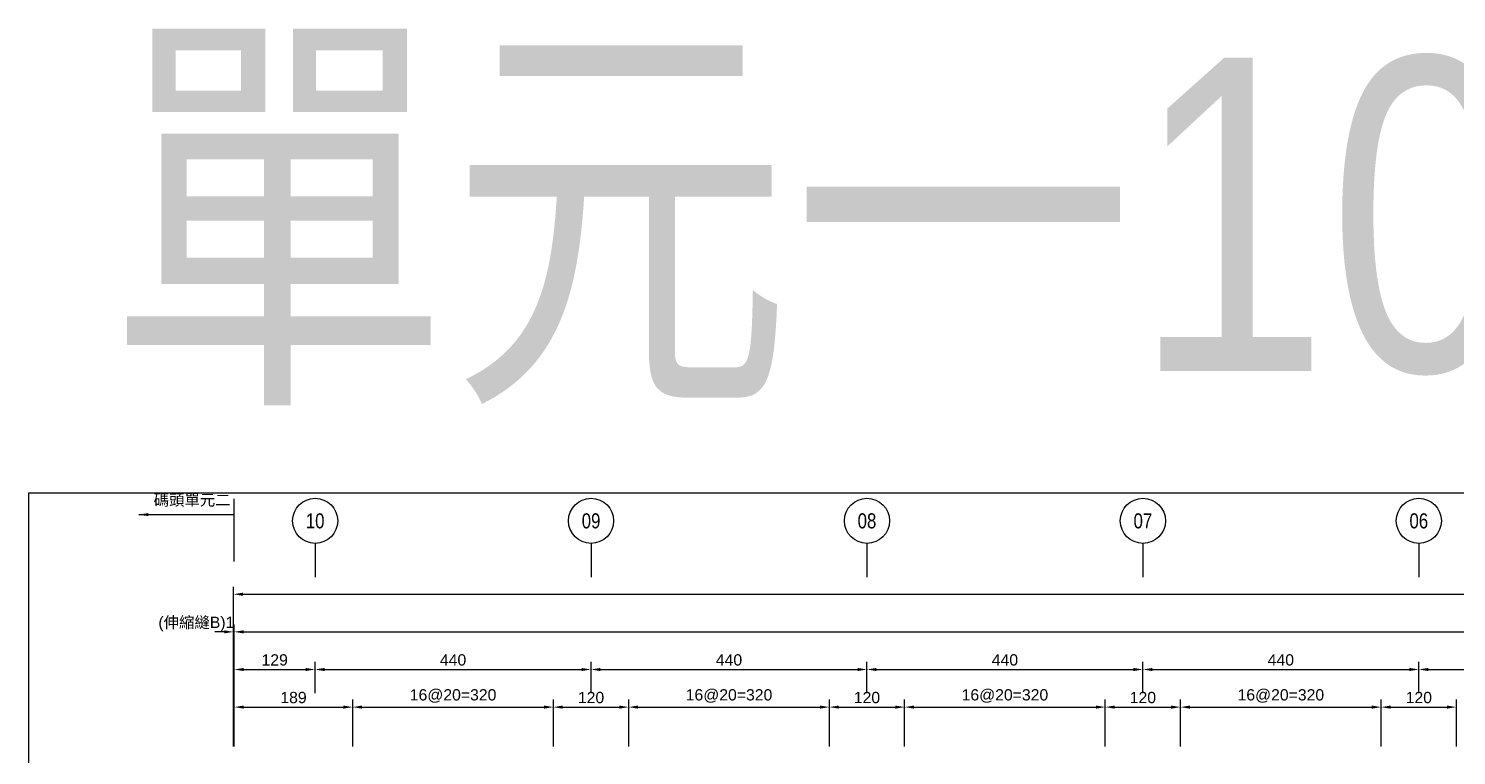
# Model space of a CAD drawing. Header units: millimetres. Extents: x 4668 to 40173, y -3560 to 14620.
# Drawn here: x 15978 to 18255, y -2321 to -1162 of the extents above; entities that cross this region are included whole.
import ezdxf
from ezdxf.enums import TextEntityAlignment as Align

# ---------------------------------------------------------------- set-up
doc = ezdxf.new("R2010")
doc.units = ezdxf.units.MM
for name, color, linetype in [('HB_DIM', 1, 'Continuous'), ('HB_SYMBOLS', 7, 'Continuous'), ('底圖', 7, 'Continuous')]:
    doc.layers.add(name, color=color, linetype=linetype)
doc.styles.get("Standard").update_dxf_attribs({"font": 'arial.ttf'})
doc.dimstyles.new('60', dxfattribs={"dimscale": 6, "dimtxt": 3, "dimasz": 2.5, "dimexe": 2, "dimexo": 2, "dimgap": 1, "dimtad": 1, "dimdec": 0, "dimdsep": 46, "dimtxsty": 'Standard', "dimcen": 0, "dimclrd": 1, "dimclre": 1, "dimclrt": 2, "dimadec": 0, "dimazin": 0, "dimtfac": 1, "dimtdec": 0, "dimtix": 1, "dimtmove": 2, "dimatfit": 3, "dimfxl": 1, "dimtolj": 1, "dimtzin": 0, "dimarcsym": 0})

# ---------------------------------------------------------------- blocks, each defined once
blk = doc.blocks.new('*D397')
at = {"layer": 'Defpoints', "color": 0}
for p in [(17254.7, -2243.6), (16934.7, -2318.6), (17254.7, -2318.6)]:
    blk.add_point(p, dxfattribs=at)
at = {"layer": 'HB_DIM', "color": 1, "lineweight": -2}
for p, q in [((16934.7, -2306.6), (16934.7, -2231.6)), ((16949.7, -2243.6), (17239.7, -2243.6)), ((17254.7, -2306.6), (17254.7, -2231.6))]:
    blk.add_line(p, q, dxfattribs=at)
at = {"layer": 'HB_DIM', "color": 1}
for points in [[(16949.7, -2241.1), (16949.7, -2246.1), (16934.7, -2243.6)], [(17239.7, -2246.1), (17239.7, -2241.1), (17254.7, -2243.6)]]:
    blk.add_solid(points, dxfattribs=at)
at = {"layer": 'HB_DIM', "color": 2, "insert": (17094.7, -2225.8), "char_height": 18, "attachment_point": 5}
blk.add_mtext('\\A1;16@20=320', dxfattribs=at)
blk = doc.blocks.new('*D398')
at = {"layer": 'Defpoints', "color": 0}
for p in [(20502.7, -2123.6), (20502.7, -2171.6), (16305.7, -2248.6)]:
    blk.add_point(p, dxfattribs=at)
at = {"layer": 'HB_DIM', "color": 1, "lineweight": -2}
for p, q in [((16305.7, -2236.6), (16305.7, -2111.6)), ((20502.7, -2159.6), (20502.7, -2111.6)), ((16320.7, -2123.6), (20487.7, -2123.6))]:
    blk.add_line(p, q, dxfattribs=at)
at = {"layer": 'HB_DIM', "color": 1}
for points in [[(16320.7, -2121.1), (16320.7, -2126.1), (16305.7, -2123.6)], [(20487.7, -2126.1), (20487.7, -2121.1), (20502.7, -2123.6)]]:
    blk.add_solid(points, dxfattribs=at)
at = {"layer": 'HB_DIM', "color": 2, "insert": (18404.2, -2108.4), "char_height": 18, "attachment_point": 5}
blk.add_mtext('\\A1;4197', dxfattribs=at)
blk = doc.blocks.new('*D399')
at = {"layer": 'Defpoints', "color": 0}
for p in [(20504.7, -2063.6), (20504.7, -2111.6), (16304.7, -2188.6)]:
    blk.add_point(p, dxfattribs=at)
at = {"layer": 'HB_DIM', "color": 1, "lineweight": -2}
for p, q in [((16304.7, -2176.6), (16304.7, -2051.6)), ((16319.7, -2063.6), (20489.7, -2063.6)), ((20504.7, -2099.6), (20504.7, -2051.6))]:
    blk.add_line(p, q, dxfattribs=at)
at = {"layer": 'HB_DIM', "color": 1}
for points in [[(16319.7, -2061.1), (16319.7, -2066.1), (16304.7, -2063.6)], [(20489.7, -2066.1), (20489.7, -2061.1), (20504.7, -2063.6)]]:
    blk.add_solid(points, dxfattribs=at)
at = {"layer": 'HB_DIM', "color": 2, "insert": (18404.7, -2048.4), "char_height": 18, "attachment_point": 5}
blk.add_mtext('\\A1;4200', dxfattribs=at)
blk = doc.blocks.new('*D400')
at = {"layer": 'Defpoints', "color": 0}
for p in [(17314.7, -2183.6), (16874.7, -2233.6), (17314.7, -2233.6)]:
    blk.add_point(p, dxfattribs=at)
at = {"layer": 'HB_DIM', "color": 1, "lineweight": -2}
for p, q in [((16874.7, -2221.6), (16874.7, -2171.6)), ((16889.7, -2183.6), (17299.7, -2183.6)), ((17314.7, -2221.6), (17314.7, -2171.6))]:
    blk.add_line(p, q, dxfattribs=at)
at = {"layer": 'HB_DIM', "color": 1}
for points in [[(16889.7, -2181.1), (16889.7, -2186.1), (16874.7, -2183.6)], [(17299.7, -2186.1), (17299.7, -2181.1), (17314.7, -2183.6)]]:
    blk.add_solid(points, dxfattribs=at)
at = {"layer": 'HB_DIM', "color": 2, "insert": (17094.7, -2168.4), "char_height": 18, "attachment_point": 5}
blk.add_mtext('\\A1;440', dxfattribs=at)
blk = doc.blocks.new('*D401')
at = {"layer": 'Defpoints', "color": 0}
for p in [(16434.7, -2183.6), (16434.7, -2233.6), (16305.7, -2318.6)]:
    blk.add_point(p, dxfattribs=at)
at = {"layer": 'HB_DIM', "color": 1, "lineweight": -2}
for p, q in [((16305.7, -2306.6), (16305.7, -2171.6)), ((16320.7, -2183.6), (16419.7, -2183.6)), ((16434.7, -2221.6), (16434.7, -2171.6))]:
    blk.add_line(p, q, dxfattribs=at)
at = {"layer": 'HB_DIM', "color": 1}
for points in [[(16320.7, -2181.1), (16320.7, -2186.1), (16305.7, -2183.6)], [(16419.7, -2186.1), (16419.7, -2181.1), (16434.7, -2183.6)]]:
    blk.add_solid(points, dxfattribs=at)
at = {"layer": 'HB_DIM', "color": 2, "insert": (16370.2, -2168.4), "char_height": 18, "attachment_point": 5}
blk.add_mtext('\\A1;129', dxfattribs=at)
blk = doc.blocks.new('*D402')
at = {"layer": 'Defpoints', "color": 0}
for p in [(16304.7, -2123.6), (16304.7, -2318.6), (16305.7, -2318.6)]:
    blk.add_point(p, dxfattribs=at)
at = {"layer": 'HB_DIM', "color": 1, "lineweight": -2}
for p, q in [((16304.7, -2306.6), (16304.7, -2111.6)), ((16305.7, -2306.6), (16305.7, -2111.6)), ((16289.7, -2123.6), (16274.7, -2123.6)), ((16305.7, -2123.6), (16304.7, -2123.6)), ((16320.7, -2123.6), (16335.7, -2123.6))]:
    blk.add_line(p, q, dxfattribs=at)
at = {"layer": 'HB_DIM', "color": 1}
for points in [[(16289.7, -2126.1), (16289.7, -2121.1), (16304.7, -2123.6)], [(16320.7, -2121.1), (16320.7, -2126.1), (16305.7, -2123.6)]]:
    blk.add_solid(points, dxfattribs=at)
at = {"layer": 'HB_DIM', "color": 2, "insert": (16245.3, -2111.1), "char_height": 18, "attachment_point": 5}
blk.add_mtext('\\A1;(伸縮縫B)1', dxfattribs=at)
blk = doc.blocks.new('*D403')
at = {"layer": 'Defpoints', "color": 0}
for p in [(16874.7, -2183.6), (16434.7, -2233.6), (16874.7, -2233.6)]:
    blk.add_point(p, dxfattribs=at)
at = {"layer": 'HB_DIM', "color": 1, "lineweight": -2}
for p, q in [((16434.7, -2221.6), (16434.7, -2171.6)), ((16449.7, -2183.6), (16859.7, -2183.6)), ((16874.7, -2221.6), (16874.7, -2171.6))]:
    blk.add_line(p, q, dxfattribs=at)
at = {"layer": 'HB_DIM', "color": 1}
for points in [[(16449.7, -2181.1), (16449.7, -2186.1), (16434.7, -2183.6)], [(16859.7, -2186.1), (16859.7, -2181.1), (16874.7, -2183.6)]]:
    blk.add_solid(points, dxfattribs=at)
at = {"layer": 'HB_DIM', "color": 2, "insert": (16654.7, -2168.4), "char_height": 18, "attachment_point": 5}
blk.add_mtext('\\A1;440', dxfattribs=at)
blk = doc.blocks.new('*D404')
at = {"layer": 'Defpoints', "color": 0}
for p in [(16494.7, -2243.6), (16305.7, -2318.6), (16494.7, -2318.6)]:
    blk.add_point(p, dxfattribs=at)
at = {"layer": 'HB_DIM', "color": 1, "lineweight": -2}
for p, q in [((16305.7, -2306.6), (16305.7, -2231.6)), ((16320.7, -2243.6), (16479.7, -2243.6)), ((16494.7, -2306.6), (16494.7, -2231.6))]:
    blk.add_line(p, q, dxfattribs=at)
at = {"layer": 'HB_DIM', "color": 1}
for points in [[(16320.7, -2241.1), (16320.7, -2246.1), (16305.7, -2243.6)], [(16479.7, -2246.1), (16479.7, -2241.1), (16494.7, -2243.6)]]:
    blk.add_solid(points, dxfattribs=at)
at = {"layer": 'HB_DIM', "color": 2, "insert": (16400.2, -2228.4), "char_height": 18, "attachment_point": 5}
blk.add_mtext('\\A1;189', dxfattribs=at)
blk = doc.blocks.new('*D408')
at = {"layer": 'Defpoints', "color": 0}
for p in [(16934.7, -2243.6), (16814.7, -2318.6), (16934.7, -2318.6)]:
    blk.add_point(p, dxfattribs=at)
at = {"layer": 'HB_DIM', "color": 1, "lineweight": -2}
for p, q in [((16814.7, -2306.6), (16814.7, -2231.6)), ((16829.7, -2243.6), (16919.7, -2243.6)), ((16934.7, -2306.6), (16934.7, -2231.6))]:
    blk.add_line(p, q, dxfattribs=at)
at = {"layer": 'HB_DIM', "color": 1}
for points in [[(16829.7, -2241.1), (16829.7, -2246.1), (16814.7, -2243.6)], [(16919.7, -2246.1), (16919.7, -2241.1), (16934.7, -2243.6)]]:
    blk.add_solid(points, dxfattribs=at)
at = {"layer": 'HB_DIM', "color": 2, "insert": (16874.7, -2228.4), "char_height": 18, "attachment_point": 5}
blk.add_mtext('\\A1;120', dxfattribs=at)
blk = doc.blocks.new('*D409')
at = {"layer": 'Defpoints', "color": 0}
for p in [(16814.7, -2243.6), (16494.7, -2318.6), (16814.7, -2318.6)]:
    blk.add_point(p, dxfattribs=at)
at = {"layer": 'HB_DIM', "color": 1, "lineweight": -2}
for p, q in [((16494.7, -2306.6), (16494.7, -2231.6)), ((16509.7, -2243.6), (16799.7, -2243.6)), ((16814.7, -2306.6), (16814.7, -2231.6))]:
    blk.add_line(p, q, dxfattribs=at)
at = {"layer": 'HB_DIM', "color": 1}
for points in [[(16509.7, -2241.1), (16509.7, -2246.1), (16494.7, -2243.6)], [(16799.7, -2246.1), (16799.7, -2241.1), (16814.7, -2243.6)]]:
    blk.add_solid(points, dxfattribs=at)
at = {"layer": 'HB_DIM', "color": 2, "insert": (16654.7, -2225.8), "char_height": 18, "attachment_point": 5}
blk.add_mtext('\\A1;16@20=320', dxfattribs=at)
blk = doc.blocks.new('gr_t')
at = {"layer": 'HB_SYMBOLS', "color": 4, "linetype": 'Continuous'}
blk.add_line((0, -6), (0, -15), dxfattribs=at)
blk.add_circle((0, 0), 6, dxfattribs=at)
at = {"layer": 'HB_SYMBOLS', "color": 4, "linetype": 'Continuous', "width": 0.8}
blk.add_attdef('A', text='', height=4.5, dxfattribs=at).set_placement((0, 0), align=Align.MIDDLE)
blk = doc.blocks.new('*D412')
at = {"layer": 'Defpoints', "color": 0}
for p in [(18194.7, -2183.6), (17754.7, -2233.6), (18194.7, -2233.6)]:
    blk.add_point(p, dxfattribs=at)
at = {"layer": 'HB_DIM', "color": 1, "lineweight": -2}
for p, q in [((17754.7, -2221.6), (17754.7, -2171.6)), ((17769.7, -2183.6), (18179.7, -2183.6)), ((18194.7, -2221.6), (18194.7, -2171.6))]:
    blk.add_line(p, q, dxfattribs=at)
at = {"layer": 'HB_DIM', "color": 1}
for points in [[(17769.7, -2181.1), (17769.7, -2186.1), (17754.7, -2183.6)], [(18179.7, -2186.1), (18179.7, -2181.1), (18194.7, -2183.6)]]:
    blk.add_solid(points, dxfattribs=at)
at = {"layer": 'HB_DIM', "color": 2, "insert": (17974.7, -2168.4), "char_height": 18, "attachment_point": 5}
blk.add_mtext('\\A1;440', dxfattribs=at)
blk = doc.blocks.new('*D413')
at = {"layer": 'Defpoints', "color": 0}
for p in [(18254.7, -2243.6), (18134.7, -2318.6), (18254.7, -2318.6)]:
    blk.add_point(p, dxfattribs=at)
at = {"layer": 'HB_DIM', "color": 1, "lineweight": -2}
for p, q in [((18134.7, -2306.6), (18134.7, -2231.6)), ((18149.7, -2243.6), (18239.7, -2243.6)), ((18254.7, -2306.6), (18254.7, -2231.6))]:
    blk.add_line(p, q, dxfattribs=at)
at = {"layer": 'HB_DIM', "color": 1}
for points in [[(18149.7, -2241.1), (18149.7, -2246.1), (18134.7, -2243.6)], [(18239.7, -2246.1), (18239.7, -2241.1), (18254.7, -2243.6)]]:
    blk.add_solid(points, dxfattribs=at)
at = {"layer": 'HB_DIM', "color": 2, "insert": (18194.7, -2228.4), "char_height": 18, "attachment_point": 5}
blk.add_mtext('\\A1;120', dxfattribs=at)
blk = doc.blocks.new('*D414')
at = {"layer": 'Defpoints', "color": 0}
for p in [(17754.7, -2183.6), (17314.7, -2233.6), (17754.7, -2233.6)]:
    blk.add_point(p, dxfattribs=at)
at = {"layer": 'HB_DIM', "color": 1, "lineweight": -2}
for p, q in [((17314.7, -2221.6), (17314.7, -2171.6)), ((17329.7, -2183.6), (17739.7, -2183.6)), ((17754.7, -2221.6), (17754.7, -2171.6))]:
    blk.add_line(p, q, dxfattribs=at)
at = {"layer": 'HB_DIM', "color": 1}
for points in [[(17329.7, -2181.1), (17329.7, -2186.1), (17314.7, -2183.6)], [(17739.7, -2186.1), (17739.7, -2181.1), (17754.7, -2183.6)]]:
    blk.add_solid(points, dxfattribs=at)
at = {"layer": 'HB_DIM', "color": 2, "insert": (17534.7, -2168.4), "char_height": 18, "attachment_point": 5}
blk.add_mtext('\\A1;440', dxfattribs=at)
blk = doc.blocks.new('*D415')
at = {"layer": 'Defpoints', "color": 0}
for p in [(17694.7, -2243.6), (17374.7, -2318.6), (17694.7, -2318.6)]:
    blk.add_point(p, dxfattribs=at)
at = {"layer": 'HB_DIM', "color": 1, "lineweight": -2}
for p, q in [((17374.7, -2306.6), (17374.7, -2231.6)), ((17389.7, -2243.6), (17679.7, -2243.6)), ((17694.7, -2306.6), (17694.7, -2231.6))]:
    blk.add_line(p, q, dxfattribs=at)
at = {"layer": 'HB_DIM', "color": 1}
for points in [[(17389.7, -2241.1), (17389.7, -2246.1), (17374.7, -2243.6)], [(17679.7, -2246.1), (17679.7, -2241.1), (17694.7, -2243.6)]]:
    blk.add_solid(points, dxfattribs=at)
at = {"layer": 'HB_DIM', "color": 2, "insert": (17534.7, -2225.8), "char_height": 18, "attachment_point": 5}
blk.add_mtext('\\A1;16@20=320', dxfattribs=at)
blk = doc.blocks.new('*D416')
at = {"layer": 'Defpoints', "color": 0}
for p in [(17374.7, -2243.6), (17254.7, -2318.6), (17374.7, -2318.6)]:
    blk.add_point(p, dxfattribs=at)
at = {"layer": 'HB_DIM', "color": 1, "lineweight": -2}
for p, q in [((17254.7, -2306.6), (17254.7, -2231.6)), ((17269.7, -2243.6), (17359.7, -2243.6)), ((17374.7, -2306.6), (17374.7, -2231.6))]:
    blk.add_line(p, q, dxfattribs=at)
at = {"layer": 'HB_DIM', "color": 1}
for points in [[(17269.7, -2241.1), (17269.7, -2246.1), (17254.7, -2243.6)], [(17359.7, -2246.1), (17359.7, -2241.1), (17374.7, -2243.6)]]:
    blk.add_solid(points, dxfattribs=at)
at = {"layer": 'HB_DIM', "color": 2, "insert": (17314.7, -2228.4), "char_height": 18, "attachment_point": 5}
blk.add_mtext('\\A1;120', dxfattribs=at)
blk = doc.blocks.new('*D417')
at = {"layer": 'Defpoints', "color": 0}
for p in [(17814.7, -2243.6), (17694.7, -2318.6), (17814.7, -2318.6)]:
    blk.add_point(p, dxfattribs=at)
at = {"layer": 'HB_DIM', "color": 1, "lineweight": -2}
for p, q in [((17694.7, -2306.6), (17694.7, -2231.6)), ((17709.7, -2243.6), (17799.7, -2243.6)), ((17814.7, -2306.6), (17814.7, -2231.6))]:
    blk.add_line(p, q, dxfattribs=at)
at = {"layer": 'HB_DIM', "color": 1}
for points in [[(17709.7, -2241.1), (17709.7, -2246.1), (17694.7, -2243.6)], [(17799.7, -2246.1), (17799.7, -2241.1), (17814.7, -2243.6)]]:
    blk.add_solid(points, dxfattribs=at)
at = {"layer": 'HB_DIM', "color": 2, "insert": (17754.7, -2228.4), "char_height": 18, "attachment_point": 5}
blk.add_mtext('\\A1;120', dxfattribs=at)
blk = doc.blocks.new('*D418')
at = {"layer": 'Defpoints', "color": 0}
for p in [(18134.7, -2243.6), (17814.7, -2318.6), (18134.7, -2318.6)]:
    blk.add_point(p, dxfattribs=at)
at = {"layer": 'HB_DIM', "color": 1, "lineweight": -2}
for p, q in [((17814.7, -2306.6), (17814.7, -2231.6)), ((17829.7, -2243.6), (18119.7, -2243.6)), ((18134.7, -2306.6), (18134.7, -2231.6))]:
    blk.add_line(p, q, dxfattribs=at)
at = {"layer": 'HB_DIM', "color": 1}
for points in [[(17829.7, -2241.1), (17829.7, -2246.1), (17814.7, -2243.6)], [(18119.7, -2246.1), (18119.7, -2241.1), (18134.7, -2243.6)]]:
    blk.add_solid(points, dxfattribs=at)
at = {"layer": 'HB_DIM', "color": 2, "insert": (17974.7, -2225.8), "char_height": 18, "attachment_point": 5}
blk.add_mtext('\\A1;16@20=320', dxfattribs=at)
blk = doc.blocks.new('*D419')
at = {"layer": 'Defpoints', "color": 0}
for p in [(18634.7, -2183.6), (18194.7, -2233.6), (18634.7, -2233.6)]:
    blk.add_point(p, dxfattribs=at)
at = {"layer": 'HB_DIM', "color": 1, "lineweight": -2}
for p, q in [((18194.7, -2221.6), (18194.7, -2171.6)), ((18209.7, -2183.6), (18619.7, -2183.6)), ((18634.7, -2221.6), (18634.7, -2171.6))]:
    blk.add_line(p, q, dxfattribs=at)
at = {"layer": 'HB_DIM', "color": 1}
for points in [[(18209.7, -2181.1), (18209.7, -2186.1), (18194.7, -2183.6)], [(18619.7, -2186.1), (18619.7, -2181.1), (18634.7, -2183.6)]]:
    blk.add_solid(points, dxfattribs=at)
at = {"layer": 'HB_DIM', "color": 2, "insert": (18414.7, -2168.4), "char_height": 18, "attachment_point": 5}
blk.add_mtext('\\A1;440', dxfattribs=at)

msp = doc.modelspace()

# ---------------------------------------------------------------- linework, layer by layer
at = {"layer": 'Defpoints', "color": 1, "linetype": 'Continuous'}
msp.add_lwpolyline([(20711.712, -2961.61), (20711.712, -1902.61), (15977.712, -1902.61), (15977.712, -2961.61)], dxfattribs=at)
at = {"layer": 'HB_DIM'}
msp.add_line((16305.712, -2011.617), (16305.712, -1911.617), dxfattribs=at)

# ---------------------------------------------------------------- block references
at = {"layer": '底圖'}
ref = msp.add_blockref('gr_t', (16434.712, -1946.551), dxfattribs=dict(at, xscale=6.000000000000001, yscale=6.000000000000001, zscale=6.000000000000001))
ref.add_attrib('A', '10', dxfattribs={"layer": 'HB_SYMBOLS', "color": 4, "linetype": 'Continuous', "height": 24, "rotation": 360, "width": 0.8}).set_placement((16434.712, -1946.551), align=Align.MIDDLE)
ref = msp.add_blockref('gr_t', (16874.712, -1946.551), dxfattribs=dict(at, xscale=6.000000000000001, yscale=6.000000000000001, zscale=6.000000000000001))
ref.add_attrib('A', '09', dxfattribs={"layer": 'HB_SYMBOLS', "color": 4, "linetype": 'Continuous', "height": 24, "rotation": 360, "width": 0.8}).set_placement((16874.712, -1946.551), align=Align.MIDDLE)
ref = msp.add_blockref('gr_t', (17314.712, -1946.551), dxfattribs=dict(at, xscale=6.000000000000001, yscale=6.000000000000001, zscale=6.000000000000001))
ref.add_attrib('A', '08', dxfattribs={"layer": 'HB_SYMBOLS', "color": 4, "linetype": 'Continuous', "height": 24, "rotation": 360, "width": 0.8}).set_placement((17314.712, -1946.551), align=Align.MIDDLE)
ref = msp.add_blockref('gr_t', (17754.712, -1946.551), dxfattribs=dict(at, xscale=6.000000000000001, yscale=6.000000000000001, zscale=6.000000000000001))
ref.add_attrib('A', '07', dxfattribs={"layer": 'HB_SYMBOLS', "color": 4, "linetype": 'Continuous', "height": 24, "rotation": 360, "width": 0.8}).set_placement((17754.712, -1946.551), align=Align.MIDDLE)
ref = msp.add_blockref('gr_t', (18194.712, -1946.551), dxfattribs=dict(at, xscale=6.000000000000001, yscale=6.000000000000001, zscale=6.000000000000001))
ref.add_attrib('A', '06', dxfattribs={"layer": 'HB_SYMBOLS', "color": 4, "linetype": 'Continuous', "height": 24, "rotation": 360, "width": 0.8}).set_placement((18194.712, -1946.551), align=Align.MIDDLE)

# ---------------------------------------------------------------- texts
at = {"layer": 'Defpoints', "color": 241, "linetype": 'Continuous', "true_color": 0xf7abae, "width": 0.8}
msp.add_text('單元一103', height=500, rotation=360, dxfattribs=at).set_placement((16103.192, -1707.812))
at = {"layer": 'HB_DIM', "color": 2, "insert": (16177.214, -1904.209), "char_height": 18, "attachment_point": 1}
msp.add_mtext('碼頭單元二 ', dxfattribs=at)

# ---------------------------------------------------------------- dimensions: what is measured, and where the dimension line sits
at = {"layer": 'HB_DIM'}
for base, p1, p2, picture, middle in [((20504.712, -2063.61), (16304.712, -2188.61), (20504.712, -2111.61), '*D399', (18404.712, -2048.421)), ((20502.712, -2123.61), (16305.712, -2248.61), (20502.712, -2171.61), '*D398', (18404.212, -2108.421))]:
    dim = msp.add_linear_dim(base=base, p1=p1, p2=p2, dimstyle='60', dxfattribs=at)
    dim.commit()
    dim.dimension.update_dxf_attribs({"geometry": picture, "text_midpoint": middle})
dim = msp.add_linear_dim(base=(16304.712, -2123.61), p1=(16305.712, -2318.61), p2=(16304.712, -2318.61), angle=0, text='(伸縮縫B)<>', dimstyle='60', dxfattribs=at)
dim.commit()
dim.dimension.update_dxf_attribs({"geometry": '*D402', "text_midpoint": (16245.277, -2111.11), "dimtype": 160})
for base, p1, p2, picture, middle in [((16434.712, -2183.61), (16305.712, -2318.61), (16434.712, -2233.61), '*D401', (16370.212, -2168.421)), ((16874.712, -2183.61), (16434.712, -2233.61), (16874.712, -2233.61), '*D403', (16654.712, -2168.421)), ((17314.712, -2183.61), (16874.712, -2233.61), (17314.712, -2233.61), '*D400', (17094.712, -2168.421)), ((17754.712, -2183.61), (17314.712, -2233.61), (17754.712, -2233.61), '*D414', (17534.712, -2168.421)), ((18194.712, -2183.61), (17754.712, -2233.61), (18194.712, -2233.61), '*D412', (17974.712, -2168.421)), ((18634.712, -2183.61), (18194.712, -2233.61), (18634.712, -2233.61), '*D419', (18414.712, -2168.421)), ((16494.712, -2243.61), (16305.712, -2318.61), (16494.712, -2318.61), '*D404', (16400.212, -2228.421)), ((16934.712, -2243.61), (16814.712, -2318.61), (16934.712, -2318.585), '*D408', (16874.712, -2228.421)), ((17374.712, -2243.61), (17254.712, -2318.61), (17374.712, -2318.585), '*D416', (17314.712, -2228.421)), ((17814.712, -2243.61), (17694.712, -2318.61), (17814.712, -2318.585), '*D417', (17754.712, -2228.421)), ((18254.712, -2243.61), (18134.712, -2318.61), (18254.712, -2318.585), '*D413', (18194.712, -2228.421))]:
    dim = msp.add_linear_dim(base=base, p1=p1, p2=p2, angle=0, dimstyle='60', dxfattribs=at)
    dim.commit()
    dim.dimension.update_dxf_attribs({"geometry": picture, "text_midpoint": middle})
for base, p1, p2, picture, middle in [((16814.712, -2243.61), (16494.712, -2318.61), (16814.712, -2318.61), '*D409', (16654.712, -2225.811)), ((17254.712, -2243.61), (16934.712, -2318.585), (17254.712, -2318.61), '*D397', (17094.712, -2225.811)), ((17694.712, -2243.61), (17374.712, -2318.585), (17694.712, -2318.61), '*D415', (17534.712, -2225.811)), ((18134.712, -2243.61), (17814.712, -2318.585), (18134.712, -2318.61), '*D418', (17974.712, -2225.811))]:
    dim = msp.add_linear_dim(base=base, p1=p1, p2=p2, angle=0, text='16@20=<>', dimstyle='60', dxfattribs=at)
    dim.commit()
    dim.dimension.update_dxf_attribs({"geometry": picture, "text_midpoint": middle})

# ---------------------------------------------------------------- leaders
msp.add_leader([(16153.449, -1936.617), (16305.712, -1936.617)], dimstyle='60', dxfattribs=at)

doc.saveas('drawing.dxf')
